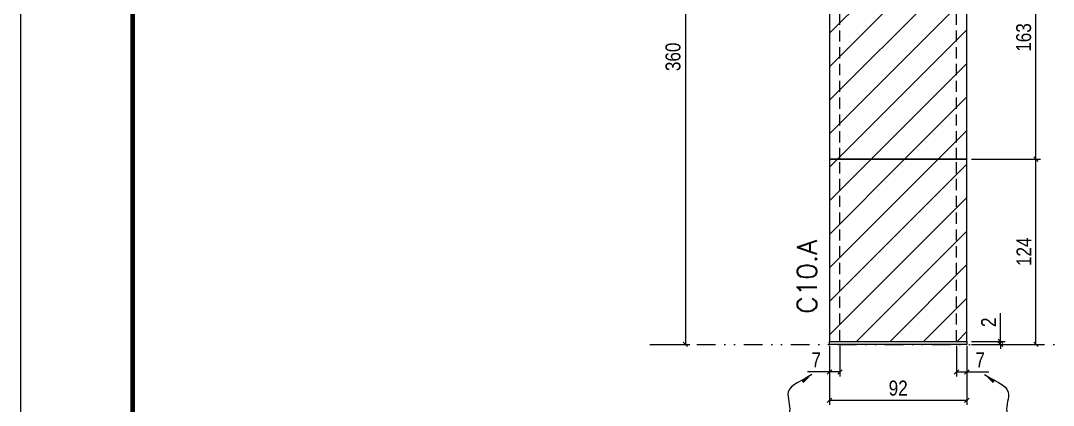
# Model space of a CAD drawing. Extents: x 2949 to 9203, y -16089 to 12527.
# Drawn here: x 2949 to 3640, y 1490 to 1748 of the extents above; entities that cross this region are included whole.
import ezdxf

# ---------------------------------------------------------------- set-up
doc = ezdxf.new("R2010")
doc.units = 0
for name, pattern in [('DASHED', [0.75, 0.5, -0.25]), ('DIVIDE2', [0.625, 0.25, -0.125, 0, -0.125, 0, -0.125]), ('HIDDEN', [0.375, 0.25, -0.125])]:
    doc.linetypes.add(name, pattern=pattern)
for name, color, linetype in [('COTA', 241, 'Continuous'), ('cotas', 4, 'Continuous'), ('Nível', 160, 'Continuous'), ('Painéis', 200, 'Continuous'), ('Sarrafo de Pressão', 42, 'HIDDEN')]:
    doc.layers.add(name, color=color, linetype=linetype)
for name, color, linetype, lineweight in [('Folhas', 255, 'Continuous', 9), ('Hachura', 251, 'Continuous', 9), ('SARRAFO DE PRESSAO', 251, 'DASHED', 9), ('Texto Seção', 7, 'Continuous', 15)]:
    doc.layers.add(name, color=color, linetype=linetype, lineweight=lineweight)
doc.styles.add('COTA TECNICA', font='techl___.ttf', dxfattribs={"height": 10})
doc.styles.add('COTA TECNICA-50', font='techl___.ttf', dxfattribs={"height": 10})
doc.styles.add('REGUA-120', font='ROMANS.shx', dxfattribs={"height": 15})
doc.styles.get("Standard").update_dxf_attribs({"font": 'arial.ttf'})
doc.dimstyles.new('COTA PAINEL-50', dxfattribs={"dimtxt": 10, "dimasz": 3, "dimexe": 3, "dimexo": 3, "dimgap": 3, "dimtad": 1, "dimdec": 1, "dimzin": 12, "dimdsep": 46, "dimtxsty": 'COTA TECNICA-50', "dimblk1": 'OBLIQUE', "dimblk2": 'OBLIQUE', "dimsah": 1, "dimcen": 0.9, "dimclrd": 4, "dimclre": 4, "dimclrt": 240, "dimadec": 1, "dimazin": 3, "dimtfac": 1, "dimtdec": 1, "dimtmove": 0, "dimatfit": 3, "dimfxl": 1, "dimtolj": 1, "dimtzin": 12, "dimarcsym": 0})
doc.dimstyles.new('PAINEL', dxfattribs={"dimtxt": 10, "dimasz": 3, "dimexe": 3, "dimexo": 3, "dimgap": 3, "dimtad": 1, "dimdec": 1, "dimzin": 12, "dimdsep": 46, "dimtxsty": 'COTA TECNICA', "dimblk1": 'OBLIQUE', "dimblk2": 'OBLIQUE', "dimsah": 1, "dimcen": 0.9, "dimclrd": 4, "dimclre": 4, "dimclrt": 240, "dimadec": 1, "dimazin": 3, "dimtfac": 1, "dimtdec": 1, "dimtmove": 0, "dimatfit": 3, "dimfxl": 1, "dimtolj": 1, "dimtzin": 12, "dimarcsym": 0})
doc.dimstyles.get("Standard").update_dxf_attribs({"dimtxt": 0.18, "dimasz": 0.18, "dimexe": 0.18, "dimexo": 0.0625, "dimgap": 0.09, "dimtad": 0, "dimtih": 1, "dimtoh": 1, "dimdec": 4, "dimzin": 0, "dimdsep": 46, "dimtxsty": 'Standard', "dimcen": 0.09, "dimadec": 0, "dimazin": 0, "dimtfac": 1, "dimtdec": 4, "dimtofl": 0, "dimtmove": 0, "dimatfit": 3, "dimfxl": 1, "dimtolj": 1, "dimtzin": 0, "dimarcsym": 0})

# ---------------------------------------------------------------- blocks, each defined once
blk = doc.blocks.new('9999999999')
at = {"layer": 'Folhas'}
blk.add_lwpolyline([(98138.98, 34190.21), (99623.98, 34190.21), (99623.98, 35240.21), (98138.98, 35240.21)], close=True, dxfattribs=at)
at = {"layer": 'Folhas', "color": 30, "const_width": 3}
blk.add_lwpolyline([(98213.98, 34230.21), (99583.98, 34230.21), (99583.98, 35200.21), (98213.98, 35200.21)], close=True, dxfattribs=at)
blk = doc.blocks.new('_Oblique')
at = {"color": 0, "linetype": 'ByBlock', "lineweight": -2}
blk.add_line((-0.5, -0.5), (0.5, 0.5), dxfattribs=at)
blk = doc.blocks.new('*D1269')
at = {"layer": 'cotas', "color": 4, "linetype": 'ByBlock', "lineweight": -2, "transparency": 16777216}
for p, q in [((3373.19, 1890.84), (3396.91, 1890.84)), ((3393.91, 1890.84), (3393.91, 1530.84)), ((3373.19, 1530.84), (3396.91, 1530.84))]:
    blk.add_line(p, q, dxfattribs=at)
at = {"layer": 'Defpoints', "color": 0, "linetype": 'ByBlock', "transparency": 16777216}
for p in [(3370.19, 1890.84), (3370.19, 1530.84), (3393.91, 1530.84)]:
    blk.add_point(p, dxfattribs=at)
at = {"layer": 'cotas', "color": 4, "linetype": 'ByBlock', "lineweight": -2, "transparency": 16777216, "xscale": 3, "yscale": 3, "zscale": 3}
for p, rotation in [((3393.91, 1890.84), 90), ((3393.91, 1530.84), 270)]:
    blk.add_blockref('_Oblique', p, dxfattribs=dict(at, rotation=rotation))
at = {"layer": 'cotas', "color": 240, "linetype": 'ByBlock', "transparency": 16777216, "insert": (3385.69, 1723.37), "char_height": 10, "attachment_point": 5, "rotation": 90, "style": 'COTA TECNICA'}
blk.add_mtext('\\A1;360', dxfattribs=at)
blk = doc.blocks.new('*D1241')
at = {"layer": 'COTA', "color": 4, "lineweight": -2, "transparency": 16777216}
for p, q in [((3490.36, 1529.84), (3490.36, 1490.39)), ((3582.36, 1529.84), (3582.36, 1490.39)), ((3490.36, 1493.39), (3582.36, 1493.39))]:
    blk.add_line(p, q, dxfattribs=at)
at = {"layer": 'Defpoints', "color": 0, "transparency": 16777216}
for p in [(3490.36, 1532.84), (3582.36, 1532.84), (3582.36, 1493.39)]:
    blk.add_point(p, dxfattribs=at)
at = {"layer": 'COTA', "color": 4, "lineweight": -2, "transparency": 16777216, "xscale": 3, "yscale": 3, "zscale": 3, "rotation": 180}
blk.add_blockref('_Oblique', (3490.36, 1493.39), dxfattribs=at)
at = {"layer": 'COTA', "color": 4, "lineweight": -2, "transparency": 16777216, "xscale": 3, "yscale": 3, "zscale": 3}
blk.add_blockref('_Oblique', (3582.36, 1493.39), dxfattribs=at)
at = {"layer": 'COTA', "color": 240, "transparency": 16777216, "insert": (3536.36, 1501.48), "char_height": 10, "attachment_point": 5, "style": 'COTA TECNICA'}
blk.add_mtext('\\A1;92', dxfattribs=at)
blk = doc.blocks.new('*D1242')
at = {"layer": 'COTA', "color": 4, "lineweight": -2, "transparency": 16777216}
for p, q in [((3585.36, 1654.84), (3631.6, 1654.84)), ((3628.6, 1530.84), (3628.6, 1654.84)), ((3585.36, 1530.84), (3631.6, 1530.84))]:
    blk.add_line(p, q, dxfattribs=at)
at = {"layer": 'Defpoints', "color": 0, "transparency": 16777216}
for p in [(3582.36, 1654.84), (3628.6, 1654.84), (3582.36, 1530.84)]:
    blk.add_point(p, dxfattribs=at)
at = {"layer": 'COTA', "color": 4, "lineweight": -2, "transparency": 16777216, "xscale": 3, "yscale": 3, "zscale": 3}
for p, rotation in [((3628.6, 1654.84), 90), ((3628.6, 1530.84), 270)]:
    blk.add_blockref('_Oblique', p, dxfattribs=dict(at, rotation=rotation))
at = {"layer": 'COTA', "color": 240, "transparency": 16777216, "insert": (3620.53, 1592.84), "char_height": 10, "attachment_point": 5, "rotation": 90, "style": 'COTA TECNICA-50'}
blk.add_mtext('\\A1;124', dxfattribs=at)
blk = doc.blocks.new('*D1243')
at = {"layer": 'COTA', "color": 4, "lineweight": -2, "transparency": 16777216}
for p, q in [((3604.89, 1532.84), (3604.89, 1551.64)), ((3585.36, 1532.84), (3607.89, 1532.84)), ((3585.36, 1530.84), (3607.89, 1530.84)), ((3604.89, 1530.84), (3604.89, 1532.84)), ((3604.89, 1530.84), (3604.89, 1527.84))]:
    blk.add_line(p, q, dxfattribs=at)
at = {"layer": 'Defpoints', "color": 0, "transparency": 16777216}
for p in [(3582.36, 1532.84), (3582.36, 1530.84), (3604.89, 1530.84)]:
    blk.add_point(p, dxfattribs=at)
at = {"layer": 'COTA', "color": 4, "lineweight": -2, "transparency": 16777216, "xscale": 3, "yscale": 3, "zscale": 3}
for p, rotation in [((3604.89, 1532.84), 270), ((3604.89, 1530.84), 90)]:
    blk.add_blockref('_Oblique', p, dxfattribs=dict(at, rotation=rotation))
at = {"layer": 'COTA', "color": 240, "transparency": 16777216, "insert": (3596.89, 1545.59), "char_height": 10, "attachment_point": 5, "rotation": 90, "style": 'COTA TECNICA-50'}
blk.add_mtext('\\A1;2', dxfattribs=at)
blk = doc.blocks.new('*D1244')
at = {"layer": 'COTA', "color": 4, "linetype": 'ByBlock', "lineweight": -2, "transparency": 16777216}
for p, q in [((3585.36, 1817.84), (3631.6, 1817.84)), ((3628.6, 1654.84), (3628.6, 1817.84)), ((3585.36, 1654.84), (3631.6, 1654.84))]:
    blk.add_line(p, q, dxfattribs=at)
at = {"layer": 'Defpoints', "color": 0, "linetype": 'ByBlock', "transparency": 16777216}
for p in [(3582.36, 1817.84), (3628.6, 1817.84), (3582.36, 1654.84)]:
    blk.add_point(p, dxfattribs=at)
at = {"layer": 'COTA', "color": 4, "linetype": 'ByBlock', "lineweight": -2, "transparency": 16777216, "xscale": 3, "yscale": 3, "zscale": 3}
for p, rotation in [((3628.6, 1817.84), 90), ((3628.6, 1654.84), 270)]:
    blk.add_blockref('_Oblique', p, dxfattribs=dict(at, rotation=rotation))
at = {"layer": 'COTA', "color": 240, "linetype": 'ByBlock', "transparency": 16777216, "insert": (3620.38, 1736.34), "char_height": 10, "attachment_point": 5, "rotation": 90, "style": 'COTA TECNICA'}
blk.add_mtext('\\A1;163', dxfattribs=at)
blk = doc.blocks.new('*D1256')
at = {"layer": 'COTA', "color": 4, "lineweight": -2, "transparency": 16777216}
for p, q in [((3490.36, 1527.84), (3490.36, 1509.33)), ((3497.36, 1529.84), (3497.36, 1509.33)), ((3490.36, 1512.33), (3475.63, 1512.33)), ((3497.36, 1512.33), (3490.36, 1512.33))]:
    blk.add_line(p, q, dxfattribs=at)
at = {"layer": 'Defpoints', "color": 0, "transparency": 16777216}
for p in [(3490.36, 1530.84), (3497.36, 1532.84), (3490.36, 1512.33)]:
    blk.add_point(p, dxfattribs=at)
at = {"layer": 'COTA', "color": 4, "lineweight": -2, "transparency": 16777216, "xscale": 3, "yscale": 3, "zscale": 3, "rotation": 180}
blk.add_blockref('_Oblique', (3490.36, 1512.33), dxfattribs=at)
at = {"layer": 'COTA', "color": 4, "lineweight": -2, "transparency": 16777216, "xscale": 3, "yscale": 3, "zscale": 3}
blk.add_blockref('_Oblique', (3497.36, 1512.33), dxfattribs=at)
at = {"layer": 'COTA', "color": 240, "transparency": 16777216, "insert": (3481.5, 1520.4), "char_height": 10, "attachment_point": 5, "style": 'COTA TECNICA-50'}
blk.add_mtext('\\A1;7', dxfattribs=at)
blk = doc.blocks.new('*D1257')
at = {"layer": 'COTA', "color": 4, "lineweight": -2, "transparency": 16777216}
for p, q in [((3575.36, 1529.84), (3575.36, 1509.33)), ((3582.36, 1527.84), (3582.36, 1509.33)), ((3575.36, 1512.33), (3582.36, 1512.33)), ((3582.36, 1512.33), (3597.09, 1512.33))]:
    blk.add_line(p, q, dxfattribs=at)
at = {"layer": 'Defpoints', "color": 0, "transparency": 16777216}
for p in [(3575.36, 1532.84), (3582.36, 1530.84), (3582.36, 1512.33)]:
    blk.add_point(p, dxfattribs=at)
at = {"layer": 'COTA', "color": 4, "lineweight": -2, "transparency": 16777216, "xscale": 3, "yscale": 3, "zscale": 3, "rotation": 180}
blk.add_blockref('_Oblique', (3575.36, 1512.33), dxfattribs=at)
at = {"layer": 'COTA', "color": 4, "lineweight": -2, "transparency": 16777216, "xscale": 3, "yscale": 3, "zscale": 3}
blk.add_blockref('_Oblique', (3582.36, 1512.33), dxfattribs=at)
at = {"layer": 'COTA', "color": 240, "transparency": 16777216, "insert": (3591.23, 1520.4), "char_height": 10, "attachment_point": 5, "style": 'COTA TECNICA-50'}
blk.add_mtext('\\A1;7', dxfattribs=at)

msp = doc.modelspace()

# ---------------------------------------------------------------- hatches: boundary and pattern name
at = {"layer": 'Hachura'}
h = msp.add_hatch(dxfattribs=at)
h.set_pattern_fill('ANSI31', color=256, scale=5)
h.paths.add_polyline_path([(3582.36, 1817.84), (3490.36, 1817.84), (3490.36, 1654.84), (3582.36, 1654.84)])
h = msp.add_hatch(dxfattribs=at)
h.set_pattern_fill('ANSI31', color=256, scale=5)
h.paths.add_polyline_path([(3582.36, 1654.84), (3490.36, 1654.84), (3490.36, 1532.84), (3582.36, 1532.84)])

# ---------------------------------------------------------------- linework, layer by layer
at = {"layer": 'Nível', "color": 4, "linetype": 'DIVIDE2', "ltscale": 50}
msp.add_line((3370.19, 1530.84), (4380.53, 1530.84), dxfattribs=at)
at = {"layer": 'Painéis'}
for points in [[(3490.36, 1654.84), (3582.36, 1654.84), (3582.36, 1817.84), (3490.36, 1817.84)], [(3490.36, 1532.84), (3582.36, 1532.84), (3582.36, 1654.84), (3490.36, 1654.84)], [(3490.36, 1532.84), (3582.36, 1532.84), (3582.36, 1530.84), (3490.36, 1530.84)]]:
    msp.add_lwpolyline(points, close=True, dxfattribs=at)
at = {"layer": 'Sarrafo de Pressão', "ltscale": 30}
for p, q in [((3497.36, 1654.84), (3497.36, 1817.84)), ((3575.36, 1654.84), (3575.36, 1817.84)), ((3497.36, 1532.84), (3497.36, 1654.84)), ((3575.36, 1532.84), (3575.36, 1654.84))]:
    msp.add_line(p, q, dxfattribs=at)

# ---------------------------------------------------------------- block references
at = {"layer": 'SARRAFO DE PRESSAO', "color": 6, "linetype": 'ByBlock'}
msp.add_blockref('9999999999', (-95189.94, -33050.65), dxfattribs=at)

# ---------------------------------------------------------------- texts
at = {"layer": 'Texto Seção', "insert": (3481.82, 1551.31), "char_height": 13, "width": 285.3299, "attachment_point": 7, "rotation": 90, "style": 'REGUA-120'}
msp.add_mtext('C10.A', dxfattribs=at)

# ---------------------------------------------------------------- dimensions: what is measured, and where the dimension line sits
at = {"layer": 'COTA', "linetype": 'ByBlock'}
dim = msp.add_linear_dim(base=(3628.6, 1817.84), p1=(3582.36, 1654.84), p2=(3582.36, 1817.84), angle=90, dimstyle='PAINEL', override={"dimtmove": 1}, dxfattribs=at)
dim.commit()
dim.dimension.update_dxf_attribs({"geometry": '*D1244', "text_midpoint": (3620.38, 1736.34)})
at = {"layer": 'COTA'}
for base, p1, p2, angle, picture, middle in [((3628.6, 1654.84), (3582.36, 1530.84), (3582.36, 1654.84), 90, '*D1242', (3620.53, 1592.84)), ((3490.36, 1512.33), (3497.36, 1532.84), (3490.36, 1530.84), 180, '*D1256', (3481.5, 1520.4))]:
    dim = msp.add_linear_dim(base=base, p1=p1, p2=p2, angle=angle, dimstyle='COTA PAINEL-50', dxfattribs=at)
    dim.commit()
    dim.dimension.update_dxf_attribs({"geometry": picture, "text_midpoint": middle})
dim = msp.add_linear_dim(base=(3604.89, 1530.84), p1=(3582.36, 1532.84), p2=(3582.36, 1530.84), angle=90, dimstyle='COTA PAINEL-50', dxfattribs=at)
dim.commit()
dim.dimension.update_dxf_attribs({"geometry": '*D1243', "text_midpoint": (3604.89, 1545.59), "dimtype": 160})
dim = msp.add_linear_dim(base=(3582.36, 1493.39), p1=(3490.36, 1532.84), p2=(3582.36, 1532.84), dimstyle='PAINEL', override={"dimarcsym": 2}, dxfattribs=at)
dim.commit()
dim.dimension.update_dxf_attribs({"geometry": '*D1241', "text_midpoint": (3536.36, 1501.48)})
dim = msp.add_linear_dim(base=(3582.36, 1512.33), p1=(3575.36, 1532.84), p2=(3582.36, 1530.84), dimstyle='COTA PAINEL-50', dxfattribs=at)
dim.commit()
dim.dimension.update_dxf_attribs({"geometry": '*D1257', "text_midpoint": (3591.23, 1520.4)})
at = {"layer": 'cotas', "linetype": 'ByBlock'}
dim = msp.add_linear_dim(base=(3393.91, 1530.84), p1=(3370.19, 1890.84), p2=(3370.19, 1530.84), angle=90, dimstyle='PAINEL', dxfattribs=at)
dim.commit()
dim.dimension.update_dxf_attribs({"geometry": '*D1269', "text_midpoint": (3393.91, 1723.37), "dimtype": 160})

# ---------------------------------------------------------------- leaders
at = {"layer": 'COTA', "path_type": 1}
for points in [[(3478.53, 1510.66), (3462.75, 1498.83), (3463.67, 1485.82), (3458.12, 1476.04)], [(3594.19, 1510.66), (3609.98, 1498.83), (3609.05, 1485.82), (3614.6, 1476.04)]]:
    msp.add_leader(points, dimstyle='Standard', override={"dimasz": 8}, dxfattribs=at)

doc.saveas('drawing.dxf')
